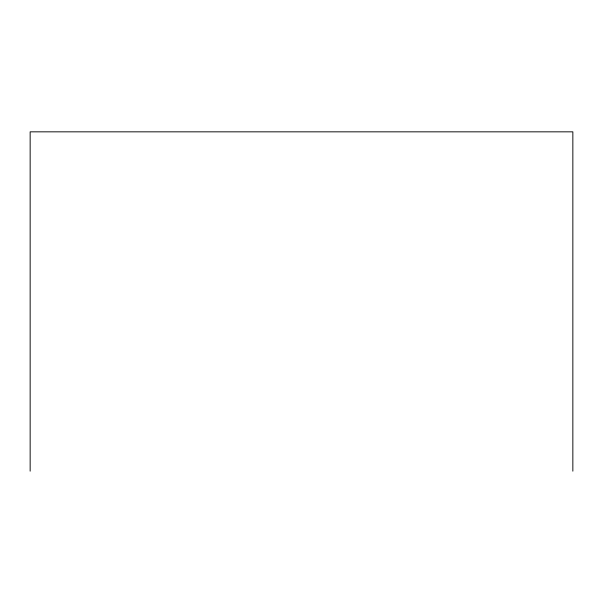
<?xml version="1.0" encoding="UTF-8"?>
<svg xmlns="http://www.w3.org/2000/svg" width="603" height="603" viewBox="0 0 603 603"><rect width="100%" height="100%" fill="white"/><g stroke="black" fill="none" stroke-linecap="round" stroke-linejoin="round"><path stroke-width="0.9" d="M572.85 471.162L572.85 131.838L30.15 131.838L30.15 471.162"/></g></svg>
